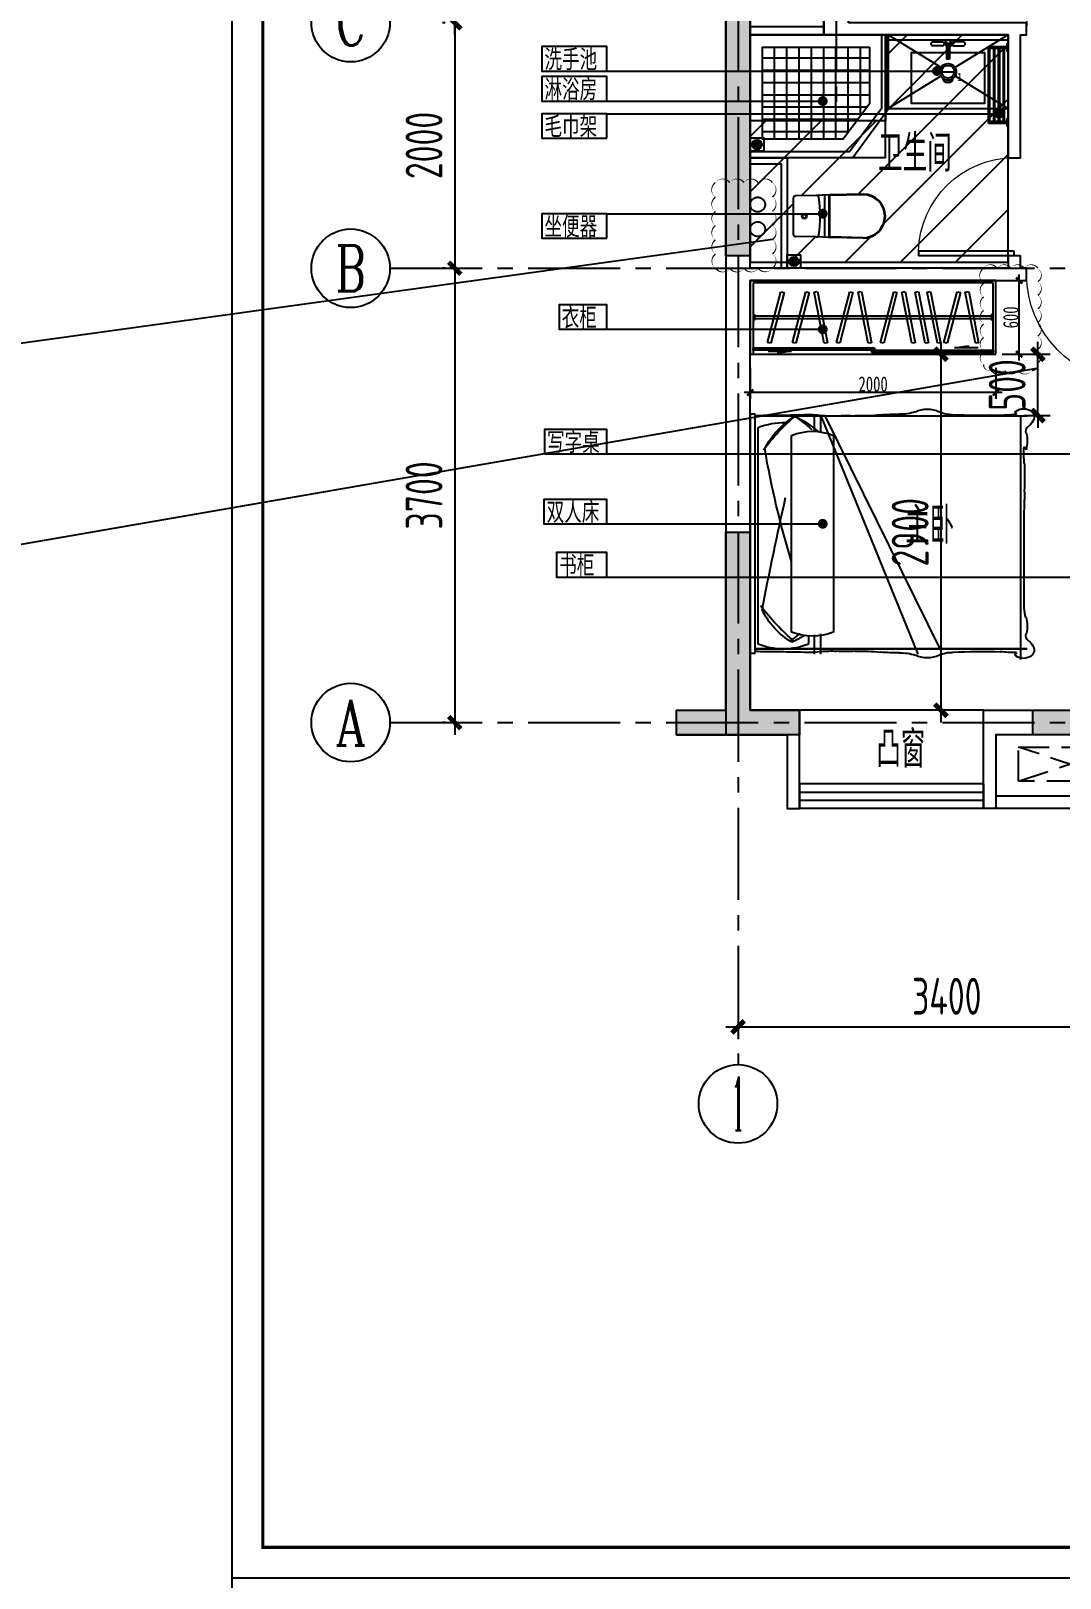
# Model space of a CAD drawing. Header units: millimetres. Extents: x -133666 to 228300, y -346623 to 180165.
# Drawn here: x 20716 to 29097, y -106042 to -93442 of the extents above; entities that cross this region are included whole.
import ezdxf
from ezdxf.enums import TextEntityAlignment as Align

# ---------------------------------------------------------------- set-up
doc = ezdxf.new("R2010")
doc.units = ezdxf.units.MM
doc.header["$LTSCALE"] = 1000
for name, pattern in [('CENTER', [50.8, 31.75, -6.35, 6.35, -6.35]), ('CENTER2', [1.125, 0.75, -0.125, 0.125, -0.125]), ('DASH', [0.35, 0.25, -0.1]), ('PS', [3200, 1500, -200, 1500])]:
    doc.linetypes.add(name, pattern=pattern)
doc.layers.get('0').update_dxf_attribs({"linetype": 'CONTINUOUS'})
doc.layers.get('Defpoints').update_dxf_attribs({"color": 6, "linetype": 'CONTINUOUS'})
for name, color, linetype in [('6#轴网(1-4)20181120$0$11 12 17 18 19 20 21 22-ZW$0$AXIS_轴号_A', 8, 'CONTINUOUS'), ('6#轴网(1-4)20181120$0$11 12 17 18 19 20 21 22-ZW$0$AXIS_轴文_A', 8, 'CONTINUOUS'), ('6#轴网(1-4)20181120$0$AXIS_TEXT', 8, 'CONTINUOUS'), ('A-area', 23, 'CONTINUOUS'), ('A-FUR', 8, 'CONTINUOUS'), ('A-Lvtry', 5, 'CONTINUOUS'), ('A-洞口', 105, 'CONTINUOUS'), ('A-烟气道', 105, 'CONTINUOUS'), ('A-看线', 105, 'CONTINUOUS'), ('A-空调室外机', 5, 'DASH'), ('A-降板区域', 251, 'CONTINUOUS'), ('AE-FLOR', 151, 'CONTINUOUS'), ('AXIS', 253, 'CENTER'), ('BORDER', 7, 'CONTINUOUS'), ('C-顶面灯具、灯带', 22, 'CONTINUOUS'), ('DIM', 3, 'CONTINUOUS'), ('EQU_厨卫设备_A', 6, 'CONTINUOUS'), ('P-Plumbing-fix(洁具)', 134, 'CONTINUOUS'), ('P-活动家具', 146, 'CONTINUOUS'), ('PS', 6, 'PS'), ('PUB_HATCH', 8, 'CONTINUOUS'), ('PUB_TEXT', 7, 'CONTINUOUS'), ('WALL', 2, 'CONTINUOUS'), ('WINDOW', 4, 'CONTINUOUS'), ('ZZ001-PC 轮廓', 30, 'CONTINUOUS'), ('剪力墙', 6, 'CONTINUOUS'), ('栏杆', 142, 'CONTINUOUS')]:
    doc.layers.add(name, color=color, linetype=linetype)
doc.layers.add('S-ANNO-REVS', color=1, linetype='CONTINUOUS', true_color=0xff0000, plot=False)
doc.styles.add('6#轴网(1-4)20181120$0$11 12 17 18 19 20 21 22-ZW$0$_TCH_AXIS', font='COMPLEX', dxfattribs={"bigfont": 'GBCBIG'})
doc.styles.add('6#轴网(1-4)20181120$0$COMPLEX', font='COMPLEX')
doc.styles.add('DIM', font='', dxfattribs={"width": 0.7})
doc.styles.get("Standard").update_dxf_attribs({"font": 'tssdeng.shx', "bigfont": 'tssdchn.shx'})
doc.styles.add('WORD-2', font='simhei.ttf')
doc.styles.add('ZZ', font='tssdeng.shx', dxfattribs={"width": 0.7, "bigfont": 'tssdchn.shx'})
doc.styles.add('黑体', font='simhei.ttf')
doc.styles.get('DIM').set_extended_font_data('SimSun')
doc.dimstyles.new('TSSD_100_100', dxfattribs={"dimtxt": 300, "dimasz": 100, "dimexe": 100, "dimexo": 250, "dimgap": 100, "dimtad": 1, "dimdec": 0, "dimzin": 0, "dimdsep": 46, "dimtxsty": 'ZZ', "dimblk": 'ARCHTICK', "dimcen": 0, "dimdle": 100, "dimclrd": 256, "dimclrt": 7, "dimadec": 0, "dimazin": 0, "dimtfac": 1, "dimtdec": 0, "dimtix": 1, "dimtmove": 2, "dimatfit": 3, "dimfxl": 0, "dimtolj": 1, "dimtzin": 0, "dimarcsym": 0})
doc.dimstyles.new('金螳螂1-50', dxfattribs={"dimscale": 50, "dimtxt": 2.5, "dimasz": 1, "dimexe": 1, "dimexo": 1, "dimgap": 0.1, "dimtad": 1, "dimdec": 0, "dimrnd": 5, "dimzin": 0, "dimdsep": 46, "dimtxsty": 'DIM', "dimblk": 'ARCHTICK', "dimcen": 2, "dimdle": 1, "dimclrd": 254, "dimclre": 254, "dimclrt": 30, "dimadec": 0, "dimazin": 0, "dimtfac": 1, "dimtdec": 0, "dimtix": 1, "dimtmove": 2, "dimatfit": 3, "dimldrblk": 'A', "dimfxl": 0, "dimtolj": 1, "dimtzin": 0, "dimarcsym": 0})
pattern_1 = [(270, (-489761.783, -5390297.225), (15.875, -9e-15), [])]

# ---------------------------------------------------------------- blocks, each defined once
blk = doc.blocks.new('u5g')
at = {"color": 8, "linetype": 'DASH', "ltscale": 20}
for p, q in [((20, -300), (30, -300)), ((30, -300), (30, -350)), ((1695, -313), (30, -313)), ((1705, -300), (1695, -300)), ((1695, -300), (1695, -350)), ((20, -350), (30, -350)), ((1695, -338), (30, -338)), ((1705, -350), (1695, -350))]:
    blk.add_line(p, q, dxfattribs=at)
at = {"color": 8, "ltscale": 20}
for p, q in [((125, -623), (290, -623)), ((290, -623), (195, -642)), ((195, -642), (195, -623)), ((1435, -595), (1530, -576)), ((1600, -595), (1435, -595)), ((1530, -576), (1530, -595))]:
    blk.add_line(p, q, dxfattribs=at)
at = {"linetype": 'DASH', "ltscale": 20}
for points in [[(1725, 0), (0, 0), (0, -650), (1725, -650)], [(20, -595), (873, -595), (873, -615), (20, -615)], [(853, -615), (1705, -615), (1705, -635), (853, -635)]]:
    blk.add_lwpolyline(points, close=True, dxfattribs=at)
blk.add_lwpolyline([(1705, -650), (1705, -20), (20, -20), (20, -650)], dxfattribs=at)
at = {"color": 8, "linetype": 'DASH', "ltscale": 20}
for points in [[(121, -548), (214, -100), (237, -105), (144, -552)], [(297, -548), (391, -100), (414, -105), (320, -552)], [(519, -554), (448, -102), (471, -98), (542, -550)], [(605, -548), (698, -100), (721, -105), (628, -552)], [(828, -554), (757, -102), (780, -98), (851, -550)], [(914, -548), (1007, -100), (1030, -105), (937, -552)], [(1135, -554), (1064, -102), (1087, -98), (1158, -550)], [(1228, -554), (1157, -102), (1181, -98), (1251, -550)], [(1314, -554), (1243, -102), (1266, -98), (1337, -550)], [(1360, -548), (1454, -100), (1477, -105), (1383, -552)], [(1581, -554), (1510, -102), (1534, -98), (1604, -550)]]:
    blk.add_lwpolyline(points, close=True, dxfattribs=at)
blk = doc.blocks.new('床-次')
for p, q in [((-40, 738), (-2254, 738, 0)), ((-40, 738), (-2254, 738, 0)), ((-2200, 738, 0), (-2200, -1247, 0)), ((-608, 738), (-1552, -1178, 0)), ((-575, 738), (-1364, -1204, 0)), ((-571, 738), (-571, 606)), ((-520, 738), (-520, 615)), ((-63, -1122, 0), (-63, 641)), ((-40, -1196, 0), (-40, 750)), ((-40, 750), (0, 750)), ((0, 750), (0, -1196, 0)), ((-678, 577), (-678, -1024, 0)), ((-336, -1024, 0), (-336, 577)), ((-571, -1037, 0), (-571, -1204, 0)), ((-520, -1046, 0), (-520, -1204, 0)), ((-473, -1057, 0), (-473, -1122, 0)), ((-40, -1158, 0), (-2254, -1158, 0)), ((-40, -1161, 0), (-2254, -1161, 0)), ((0, -1196, 0), (-40, -1196, 0)), ((0, -1196, 0), (0, -1196, 0))]:
    blk.add_line(p, q)
for centre, radius, start, end in [((-2251, 726, 0), 61.8, 114.6552, 197.0582), ((-2225, 689, 0), 106, 45.7841, 118.7213), ((-2151, 749, 0), 16, 93.3957, 183.4418), ((-1636, 955), 209, 267.1562, 297.4576), ((-1447, 581), 210, 87.9632, 116.1276), ((-1431, 599), 192, 63.047, 92.6492), ((-1226, 1105), 355, 250.6064, 272.328), ((-2183, 764, 0), 138, 203.7061, 231.956), ((-2298, 610, 0), 53.6, 340.2311, 55.8644), ((-2166, -467, 0), 1215, 83.9678, 90.0408), ((-1899, 5580, 0), 4841, 268.3597, 272.9952), ((-1221, -1525), 2276, 85.9688, 89.7495), ((-909, 2045), 1309, 263.3302, 272.3581), ((-778, -774), 1513, 87.0776, 92.9224), ((-656, 1541), 806, 266.782, 275.5915), ((-481, 164), 584, 86.0367, 99.5331), ((-58, 47), 749, 113.8347, 131.4622), ((532, -530), 1549, 124.5749, 131.8881), ((-775, -20652), 21401, 88.4924, 89.1043), ((-1547, -637), 1811, 37.3131, 49.4206), ((-690, 186), 638, 26.4088, 59.0003), ((-268, 143), 539, 67.6212, 92.1024), ((-160, -2198), 2940, 87.6616, 91.0116), ((-2020, 531, 0), 236, 164.9987, 197.1808), ((-507, 162), 449, 67.6212, 112.3788), ((-2203, 452, 0), 43.4, 129.0734, 167.946), ((-3162, 430, 0), 934, 354.9526, 3.4165), ((-7155, 1654, 0), 7136, 342.8602, 350.4427), ((5543, 272, 0), 7776, 179.4426, 181.0757), ((-1420, 79, 0), 813, 176.6723, 181.7242), ((-34508, -459, 0), 32279, 359.3428, 0.9116), ((-27131, -6036, 0), 27529, 10.8714, 12.8171), ((-2529, -808, 0), 300, 341.3052, 356.0421), ((-1524, 287, 0), 1811, 309.9646, 322.6869), ((-667, -560, 0), 638, 300.9997, 333.5912), ((-2020, -974, 0), 236, 162.8192, 195.0013), ((-2183, -1207, 0), 138, 128.044, 156.2939), ((-2298, -1053, 0), 53.6, 304.1356, 19.7689), ((-507, -609, 0), 449, 247.6212, 292.3788), ((-268, -623, 0), 539, 247.6212, 292.3788), ((-35, -421, 0), 749, 237.4638, 246.1653), ((555, 180, 0), 1549, 231.6372, 235.4251), ((-2251, -1169, 0), 61.8, 162.9418, 245.3448), ((-2225, -1132, 0), 106, 241.2787, 314.2159), ((-2166, 24, 0), 1215, 269.9592, 276.0322), ((-2151, -1192, 0), 16, 176.5582, 266.6043), ((-1899, -6023, 0), 4841, 87.0048, 91.6403), ((-1636, -1398, 0), 209, 62.5424, 92.8438), ((-1447, -1024, 0), 210, 243.8724, 272.0368), ((-1431, -1042, 0), 192, 267.3508, 296.953), ((-1226, -1548, 0), 355, 87.672, 109.3936), ((-1221, 1082, 0), 2276, 270.2505, 274.0312), ((-909, -2488, 0), 1309, 87.6419, 96.6698), ((-778, 331, 0), 1513, 267.0776, 272.9224), ((-656, -1984, 0), 806, 84.4085, 93.218), ((-481, -607, 0), 584, 260.4669, 273.9633), ((-775, 20209, 0), 21401, 270.8957, 271.5076), ((-160, 1755, 0), 2940, 268.9884, 272.3384)]:
    blk.add_arc(centre, radius, start, end)
blk = doc.blocks.new('6#轴网(1-4)20181120$0$_AXISO')
at = {"color": 8}
blk.add_circle((0, 0), 0.5, dxfattribs=at)
at = {"layer": '6#轴网(1-4)20181120$0$AXIS_TEXT', "color": 8, "style": '6#轴网(1-4)20181120$0$COMPLEX', "width": 1.041667}
blk.add_attdef('A', text='', height=0.56, dxfattribs=at).set_placement((-0.25, -0.28), (0.25, -0.28), align=Align.FIT)
blk = doc.blocks.new('_ArchTick')
at = {"color": 0, "linetype": 'ByBlock', "const_width": 0.4}
blk.add_lwpolyline([(-0.5, -0.5), (0.5, 0.5)], dxfattribs=at)
blk = doc.blocks.new('*D353')
at = {"layer": 'Defpoints', "color": 0}
for p in [(-2307, 8900), (-2135, 8900), (-2135, 5800)]:
    blk.add_point(p, dxfattribs=at)
at = {"layer": 'DIM', "lineweight": -2}
blk.add_line((-2307, 5700), (-2307, 9000), dxfattribs=at)
at = {"layer": 'DIM', "color": 0, "lineweight": -2}
for p, q in [((-2385, 8900), (-2407, 8900)), ((-2385, 5800), (-2407, 5800))]:
    blk.add_line(p, q, dxfattribs=at)
at = {"layer": 'DIM', "lineweight": -2, "xscale": 100, "yscale": 100, "zscale": 100}
for p, rotation in [((-2307, 8900), 90), ((-2307, 5800), 270)]:
    blk.add_blockref('_ArchTick', p, dxfattribs=dict(at, rotation=rotation))
at = {"layer": 'DIM', "color": 7, "insert": (-2557, 7350), "char_height": 300, "attachment_point": 5, "rotation": 90, "style": 'ZZ'}
blk.add_mtext('\\A1;3100', dxfattribs=at)
blk = doc.blocks.new('*D354')
at = {"layer": 'Defpoints', "color": 0}
for p in [(3400, -1600), (0, -1725), (3400, -2379)]:
    blk.add_point(p, dxfattribs=at)
at = {"layer": 'DIM', "color": 0, "lineweight": -2}
for p, q in [((3400, -1850), (3400, -2479)), ((0, -1975), (0, -2479))]:
    blk.add_line(p, q, dxfattribs=at)
at = {"layer": 'DIM', "lineweight": -2}
blk.add_line((-100, -2379), (3500, -2379), dxfattribs=at)
at = {"layer": 'DIM', "lineweight": -2, "xscale": 100, "yscale": 100, "zscale": 100, "rotation": 180}
blk.add_blockref('_ArchTick', (0, -2379), dxfattribs=at)
at = {"layer": 'DIM', "lineweight": -2, "xscale": 100, "yscale": 100, "zscale": 100}
blk.add_blockref('_ArchTick', (3400, -2379), dxfattribs=at)
at = {"layer": 'DIM', "color": 7, "insert": (1700, -2129), "char_height": 300, "attachment_point": 5, "style": 'ZZ'}
blk.add_mtext('\\A1;3400', dxfattribs=at)
blk = doc.blocks.new('*D356')
at = {"layer": 'Defpoints', "color": 0}
for p in [(-2135, 5800), (-2307, 3800), (-2135, 3800)]:
    blk.add_point(p, dxfattribs=at)
at = {"layer": 'DIM', "color": 0, "lineweight": -2}
for p, q in [((-2385, 5800), (-2407, 5800)), ((-2385, 3800), (-2407, 3800))]:
    blk.add_line(p, q, dxfattribs=at)
at = {"layer": 'DIM', "lineweight": -2}
blk.add_line((-2307, 5900), (-2307, 3700), dxfattribs=at)
at = {"layer": 'DIM', "lineweight": -2, "xscale": 100, "yscale": 100, "zscale": 100}
for p, rotation in [((-2307, 5800), 90), ((-2307, 3800), 270)]:
    blk.add_blockref('_ArchTick', p, dxfattribs=dict(at, rotation=rotation))
at = {"layer": 'DIM', "color": 7, "insert": (-2557, 4800), "char_height": 300, "attachment_point": 5, "rotation": 90, "style": 'ZZ'}
blk.add_mtext('\\A1;2000', dxfattribs=at)
blk = doc.blocks.new('*D357')
at = {"layer": 'Defpoints', "color": 0}
for p in [(-2135, 3800), (-2307, 100), (-2135, 100)]:
    blk.add_point(p, dxfattribs=at)
at = {"layer": 'DIM', "color": 0, "lineweight": -2}
for p, q in [((-2385, 3800), (-2407, 3800)), ((-2385, 100), (-2407, 100))]:
    blk.add_line(p, q, dxfattribs=at)
at = {"layer": 'DIM', "lineweight": -2}
blk.add_line((-2307, 3900), (-2307, 0), dxfattribs=at)
at = {"layer": 'DIM', "lineweight": -2, "xscale": 100, "yscale": 100, "zscale": 100}
for p, rotation in [((-2307, 3800), 90), ((-2307, 100), 270)]:
    blk.add_blockref('_ArchTick', p, dxfattribs=dict(at, rotation=rotation))
at = {"layer": 'DIM', "color": 7, "insert": (-2557, 1950), "char_height": 300, "attachment_point": 5, "rotation": 90, "style": 'ZZ'}
blk.add_mtext('\\A1;3700', dxfattribs=at)
blk = doc.blocks.new('*D327')
at = {"layer": 'Defpoints', "color": 0}
for p in [(26574, -96075), (28574, -96075), (26574, -96387)]:
    blk.add_point(p, dxfattribs=at)
at = {"layer": 'DIM', "color": 254, "lineweight": -2}
for p, q in [((26574, -96187), (26574, -96437)), ((28574, -96187), (28574, -96437)), ((28624, -96387), (26524, -96387))]:
    blk.add_line(p, q, dxfattribs=at)
at = {"layer": 'DIM', "color": 254, "lineweight": -2, "xscale": 50, "yscale": 50, "zscale": 50, "rotation": 180}
blk.add_blockref('_ArchTick', (26574, -96387), dxfattribs=at)
at = {"layer": 'DIM', "color": 254, "lineweight": -2, "xscale": 50, "yscale": 50, "zscale": 50}
blk.add_blockref('_ArchTick', (28574, -96387), dxfattribs=at)
at = {"layer": 'DIM', "color": 30, "insert": (27574, -96319), "char_height": 125, "attachment_point": 5, "style": 'DIM'}
blk.add_mtext('\\A1;2000', dxfattribs=at)
blk = doc.blocks.new('A')
for p, q in [((-0.37, 0), (-2.13, 0)), ((-1.44, 1.15), (-1.09, 1.44)), ((-1.44, 1.15), (-0.37, 0)), ((-1.44, -1.15), (-0.37, 0)), ((-1.09, 1.44), (0, 0)), ((-1.09, -1.44), (0, 0)), ((-1.44, -1.15), (-1.09, -1.44))]:
    blk.add_line(p, q)
for points in [[(-1.44, 1.15), (-1.09, 1.44), (-0.37, 0), (0, 0)], [(-1.44, -1.15), (-1.09, -1.44), (-0.37, 0), (0, 0)]]:
    blk.add_solid(points)
blk = doc.blocks.new('ktswaj')
at = {"linetype": 'DASH'}
blk.add_lwpolyline([(15990, 179083), (15990, 178253), (16268, 178253), (16268, 179083)], close=True, dxfattribs=at)
for points in [[(15990, 179083), (16268, 178253)], [(15990, 178253), (16268, 179083)]]:
    blk.add_lwpolyline(points, dxfattribs=at)
blk = doc.blocks.new('A3ktsjw')
at = {"layer": '栏杆'}
for points in [[(-26114, 169535), (-26114, 170135), (-24864, 170135), (-24864, 169535)], [(-26014, 169535), (-26014, 170035), (-24964, 170035), (-24964, 169535)]]:
    blk.add_lwpolyline(points, dxfattribs=at)
at = {"layer": 'A-空调室外机', "extrusion": (0, 0, -1), "zscale": -1, "rotation": 90}
blk.add_blockref('ktswaj', (204157, 153656), dxfattribs=at)
blk = doc.blocks.new('$DorLib2D$00000131')
at = {"color": 0, "linetype": 'Continuous'}
for p, q in [((0.15, 0.125), (0.2319, 0.1973)), ((0.2319, 0.1973), (0.2319, 0.125)), ((-0.5, 0.125), (-0.5, 0)), ((0.0192, 0.125), (-0.5, 0.125)), ((0.0192, 0), (0.0192, 0.125)), ((0.35, 0.125), (0.15, 0.125)), ((-0.5, 0), (0.0192, 0)), ((-0.024, 0), (0.5, 0)), ((-0.024, -0.125), (-0.024, 0)), ((0.5, 0), (0.5, -0.125)), ((-0.35, -0.125), (-0.15, -0.125)), ((-0.2319, -0.1973), (-0.2319, -0.125)), ((-0.15, -0.125), (-0.2319, -0.1973)), ((0.5, -0.125), (-0.024, -0.125))]:
    blk.add_line(p, q, dxfattribs=at)
blk = doc.blocks.new('$TCHSYS$WIN2D')
for p, q in [((-0.5, 0.5), (0.5, 0.5)), ((-0.5, 0.5), (-0.5, -0.5)), ((0.5, 0.5), (0.5, -0.5)), ((0.5, 0.1667), (-0.5, 0.1667)), ((0.5, -0.1667), (-0.5, -0.1667)), ((-0.5, -0.5), (0.5, -0.5))]:
    blk.add_line(p, q)
blk = doc.blocks.new('$DorLib2D$00000001')
for p, q in [((0.45, 0.975), (0.5, 0.975)), ((0.45, 0), (0.45, 0.975)), ((0.5, 0), (0.5, 0.975)), ((0.5, 0), (0.45, 0))]:
    blk.add_line(p, q)
at = {"lineweight": 13}
blk.add_arc((0.475, 0), 0.975, 91.4693, 180, dxfattribs=at)
blk = doc.blocks.new('A$C2EEA3612')
at = {"linetype": 'Continuous'}
for p, q in [((-180, 570), (-173, 300)), ((-175, 570), (-168, 300)), ((175, 570), (168, 300)), ((180, 570), (173, 300)), ((-173, 300), (-171, 240)), ((-172, 255), (172, 255)), ((-163, 295), (163, 295)), ((-163, 290), (163, 290)), ((173, 300), (171, 240)), ((-171, 240), (-169, 187)), ((-169, 187), (-166, 19)), ((169, 187), (166, 19)), ((171, 240), (169, 187)), ((-146, 0), (146, 0))]:
    blk.add_line(p, q, dxfattribs=at)
for radius in [20, 15]:
    blk.add_circle((0, 90), radius, dxfattribs=at)
for centre, radius, start, end in [((0, 570), 180, 0, 180), ((0, 570), 175, 0, 180), ((-163, 300), 10, 181.7534, 270), ((-163, 300), 5, 181.7534, 270), ((163, 300), 5, 270, 358.2466), ((163, 300), 10, 270, 358.2466), ((-149, 187), 20, 99.8557, 181.7534), ((0, -673), 893, 80.1443, 99.8557), ((149, 187), 20, 358.2466, 80.1443), ((-146, 20), 20, 181.7534, 270), ((146, 20), 20, 270, 358.2466)]:
    blk.add_arc(centre, radius, start, end, dxfattribs=at)
blk = doc.blocks.new('g3wr')
at = {"color": 251}
blk.add_wipeout([(92376, 176270), (92376, 176416), (92376, 176562), (92382, 176575), (92396, 176582), (92459, 176583), (92576, 176581), (92666, 176589), (92736, 176588), (92946, 176596), (92946, 176591), (93057, 176558), (93057, 176558), (93126, 176416), (93076, 176298), (92946, 176236), (92831, 176244), (92676, 176243), (92576, 176251), (92396, 176250)], dxfattribs=at)
at = {"xscale": -1, "rotation": 270}
blk.add_blockref('A$C2EEA3612', (92376, 176416), dxfattribs=at)
blk = doc.blocks.new('dfdffh')
at = {"layer": 'P-活动家具'}
for p, q in [((106548, -73807), (106398, -73807)), ((106398, -73807), (106398, -73822)), ((106548, -73822), (106398, -73822)), ((106417, -74417), (106417, -73822)), ((106427, -74417), (106427, -73822)), ((106456, -74417), (106456, -73822)), ((106466, -74417), (106466, -73822)), ((106496, -74417), (106496, -73822)), ((106506, -74417), (106506, -73822)), ((106538, -74417), (106538, -73822)), ((106548, -74432), (106548, -73807)), ((106548, -74417), (106398, -74417)), ((106398, -74417), (106398, -74432)), ((106548, -74432), (106398, -74432))]:
    blk.add_line(p, q, dxfattribs=at)
for points in [[(106398, -73784), (106398, -73844), (106388, -73844), (106388, -73784)], [(106398, -74394), (106398, -74454), (106388, -74454), (106388, -74394)]]:
    blk.add_lwpolyline(points, close=True, dxfattribs=at)
blk = doc.blocks.new('B20190310213323')
at = {"layer": 'PUB_HATCH'}
for points in [[(800, 9200), (1400, 9200), (1400, 8800), (800, 8800)], [(4000, 5900), (3600, 5900), (3600, 8800), (4150, 8800), (4150, 9000), (3400, 9000), (3400, 5700), (3600, 5700), (4000, 5700)], [(6800, 9000), (7000, 9000), (7000, 7000), (6800, 7000), (6800, 8800)], [(0, 5900), (200, 5900), (200, 3900), (0, 3900), (0, 5700)], [(-400, 0), (-400, 200), (0, 200), (0, 1650), (200, 1650), (200, 200), (600, 200), (600, 0)], [(3400, 200), (3400, 1650), (3600, 1650), (3600, 0), (2500, 0), (2500, 200)], [(6600, 0), (6600, 200), (6800, 200), (6800, 1650), (7000, 1650), (7000, 200), (7200, 200), (7200, 0)]]:
    blk.add_hatch(color=256, dxfattribs=at).paths.add_polyline_path(points)
at = {"layer": 'PUB_TEXT'}
h = blk.add_hatch(dxfattribs=at)
h.set_pattern_fill('_USER', color=250, scale=100, double=1, pattern_type=0)
h.set_pattern_definition([(0, (1171.45, 5138.84), (0, 100), []), (90, (1171.45, 5138.84), (-100, 6e-15), [])])
h.paths.add_polyline_path([(1171, 5600), (1171, 5139), (957, 4852), (300, 4852), (300, 5600)])
at = {"layer": 'A-Lvtry', "ltscale": 3}
blk.add_line((4200, 6600), (3600, 6600), dxfattribs=at)
for points in [[(5300, 8200), (4200, 8200), (4200, 6600), (4200, 6600)], [(200, 4702), (1036, 4702), (1321, 5092), (1321, 5700)], [(200, 4752), (1007, 4752), (1271, 5106), (1271, 5700)]]:
    blk.add_lwpolyline(points, dxfattribs=at)
at = {"layer": 'A-洞口'}
blk.add_lwpolyline([(3200, 0), (3200, -500), (3400, -500), (3400, 0)], close=True, dxfattribs=at)
blk.add_lwpolyline([(3400, 0), (3257, -66), (3200, -500)], dxfattribs=at)
at = {"layer": 'A-烟气道'}
for points in [[(3600, 8800), (3980, 8800), (3980, 8320), (3600, 8320)], [(3615, 8785), (3965, 8785), (3965, 8335), (3615, 8335)]]:
    blk.add_lwpolyline(points, close=True, dxfattribs=at)
blk.add_lwpolyline([(3615, 8335), (3698, 8708), (3965, 8785)], dxfattribs=at)
at = {"layer": 'A-看线'}
blk.add_lwpolyline([(2100, 200), (600, 200)], dxfattribs=at)
at = {"layer": 'AE-FLOR'}
for points in [[(3400, -600), (3400, -1300)], [(3500, -1300), (3500, -600)], [(6500, -1400), (4200, -1400)], [(6500, -1600), (4200, -1600)]]:
    blk.add_lwpolyline(points, dxfattribs=at)
at = {"layer": 'PUB_TEXT', "color": 250}
blk.add_lwpolyline([(1171, 5600), (1171, 5139), (957, 4852), (300, 4852), (300, 5600)], close=True, dxfattribs=at)
at = {"layer": 'WALL'}
for p, q in [((5700, 8800), (6700, 8800)), ((3530, 2850), (3530, 1650)), ((3600, 2850), (3600, 1650))]:
    blk.add_line(p, q, dxfattribs=at)
for points in [[(1000, 5800), (1000, 8800), (1500, 8800), (1500, 9000), (800, 9000), (800, 5700), (2300, 5700), (2300, 4700), (2400, 4700), (2400, 5700), (2450, 5700), (2450, 5800)], [(5700, 8800), (5700, 9000), (5050, 9000), (5050, 9000), (5050, 8800)], [(7000, 100), (7000, 9000), (6700, 9000), (6700, 8800), (6800, 8800), (6800, 200), (6100, 200), (6100, 0), (6800, 0), (6800, -1400), (6500, -1400), (6500, -1600), (7000, -1600)], [(5300, 8800), (5400, 8800), (5400, 7600), (5300, 7600)], [(3500, -1400), (3500, -1300), (3400, -1300), (3400, -1600), (4200, -1600), (4200, -1400)]]:
    blk.add_lwpolyline(points, close=True, dxfattribs=at)
for points in [[(3600, 5800), (3600, 8800), (4150, 8800), (4150, 9000), (3500, 9000), (3000, 9000), (3000, 8800), (3400, 8800), (3400, 5800), (3350, 5800), (3350, 5700), (3500, 5700)], [(3980, 8320), (4280, 8320), (4280, 8800)], [(3980, 8370), (4230, 8370), (4230, 8800)], [(600, -400), (600, 200), (200, 200), (200, 3700), (2450, 3700), (2450, 3800), (2400, 3800), (2400, 3900), (2300, 3900), (2300, 3800), (200, 3800), (200, 6500), (0, 6500), (0, 0), (500, 0), (500, -600), (600, -600), (600, -400)], [(200, 4700), (500, 4700), (500, 3800)], [(200, 4650), (450, 4650), (450, 3800)], [(3400, 2850), (3400, 3700), (3350, 3700), (3350, 3800), (3600, 3800), (3600, 2850)], [(3530, 2850), (3400, 2850), (3400, 2850)], [(3600, 1650), (3600, 200), (4000, 200), (4000, 0), (3500, 0), (3500, -600), (3400, -600), (3400, 0), (2200, 0), (2200, -600), (2100, -600), (2100, -400), (2100, 200), (3400, 200), (3400, 1650)], [(3400, 1650), (3530, 1650)]]:
    blk.add_lwpolyline(points, dxfattribs=at)
at = {"layer": 'WALL', "elevation": 0}
blk.add_lwpolyline([(5200, 5900), (5400, 5900), (5400, 5700), (5200, 5700)], close=True, dxfattribs=at)
at = {"layer": 'WINDOW'}
for p, q in [((6700, 9000, 0), (5700, 9000, 0)), ((6100, 0), (4000, 0))]:
    blk.add_line(p, q, dxfattribs=at)
blk.add_lwpolyline([(4000, 5833), (5200, 5833), (5200, 5767), (4000, 5767)], close=True, dxfattribs=at)
at = {"layer": '剪力墙', "elevation": 0}
for points in [[(800, 9200), (1400, 9200), (1400, 8800), (800, 8800)], [(4000, 5900), (3600, 5900), (3600, 8800), (4150, 8800), (4150, 9000), (3400, 9000), (3400, 5700), (3600, 5700), (4000, 5700)], [(6800, 9000), (7000, 9000), (7000, 7000), (6800, 7000), (6800, 8800)], [(0, 5900), (200, 5900), (200, 3900), (0, 3900), (0, 5700)], [(3400, 200), (3400, 1650), (3600, 1650), (3600, 0), (2500, 0), (2500, 200)]]:
    blk.add_lwpolyline(points, close=True, dxfattribs=at)
for points in [[(1000, 8800), (1000, 8800)], [(6800, 8800), (6800, 8800)], [(0, 5700), (0, 5700)], [(-400, 0), (-400, 200), (0, 200), (0, 1650), (200, 1650), (200, 200), (600, 200), (600, 0), (-400, 0), (200, 0)], [(6600, 0), (6600, 200), (6800, 200), (6800, 1650), (7000, 1650), (7000, 200), (7200, 200), (7200, 0), (6600, 0), (7000, 0)], [(3600, 200), (3600, 200)]]:
    blk.add_lwpolyline(points, dxfattribs=at)
at = {"layer": '栏杆'}
for points in [[(3400, -500), (2200, -500)], [(3400, -600), (2200, -600)]]:
    blk.add_lwpolyline(points, dxfattribs=at)
at = {"xscale": -1}
blk.add_blockref('dfdffh', (108688, 79414), dxfattribs=at)
at = {"layer": 'A-area'}
blk.add_blockref('A3ktsjw', (29014, -160535), dxfattribs=at)
at = {"layer": 'A-空调室外机', "extrusion": (0, 0, -1), "zscale": -1, "rotation": 90}
blk.add_blockref('ktswaj', (175868, -16368), dxfattribs=at)
at = {"layer": 'WINDOW'}
for name, p, xscale, yscale, zscale, rotation in [('$TCHSYS$WIN2D', (2250, 8900), 1500, 200, 1500, 180), ('$TCHSYS$WIN2D', (4600, 8900), 900, 200, 900, 180), ('$DorLib2D$00000001', (6200, 8900), -1000, 1000, -1000, 180), ('$TCHSYS$WIN2D', (500, 5800), -600, 200, -600, 180), ('$DorLib2D$00000001', (2350, 4300), -800, 800, 800, 90), ('$DorLib2D$00000001', (2900, 3750), -900, 900, -900, 180)]:
    blk.add_blockref(name, p, dxfattribs=dict(at, xscale=xscale, yscale=yscale, zscale=zscale, rotation=rotation))
for name, p, xscale, yscale, zscale in [('$DorLib2D$00000001', (2900, 5750), 900, 900, -900), ('$DorLib2D$00000131', (5050, 100), -2100, 200, 2100), ('$TCHSYS$WIN2D', (1350, -500), -1500, 200, 1500)]:
    blk.add_blockref(name, p, dxfattribs=dict(at, xscale=xscale, yscale=yscale, zscale=zscale))
at = {"layer": 'A-Lvtry', "ltscale": 3, "extrusion": (0, 0, -1), "zscale": -1, "rotation": 180}
blk.add_blockref('g3wr', (91826, 180640), dxfattribs=at)
blk = doc.blocks.new('*D319')
at = {"layer": 'Defpoints', "color": 0}
for p in [(28574, -95475), (28764, -95475), (28574, -96075)]:
    blk.add_point(p, dxfattribs=at)
at = {"layer": 'DIM', "color": 254, "lineweight": -2}
for p, q in [((28624, -95475), (28814, -95475)), ((28764, -96125), (28764, -95425)), ((28624, -96075), (28814, -96075))]:
    blk.add_line(p, q, dxfattribs=at)
at = {"layer": 'DIM', "color": 254, "lineweight": -2, "xscale": 50, "yscale": 50, "zscale": 50}
for p, rotation in [((28764, -95475), 90), ((28764, -96075), 270)]:
    blk.add_blockref('_ArchTick', p, dxfattribs=dict(at, rotation=rotation))
at = {"layer": 'DIM', "color": 30, "insert": (28696, -95775), "char_height": 125, "attachment_point": 5, "rotation": 90, "style": 'DIM'}
blk.add_mtext('\\A1;600', dxfattribs=at)
blk = doc.blocks.new('A$C775F19E5')
at = {"layer": 'P-Plumbing-fix(洁具)', "color": 134}
for p, q in [((-1089, 600), (-1089, 0)), ((-1089, 600), (-111, 600)), ((-111, 0), (-111, 600)), ((-1089, 0), (-111, 0))]:
    blk.add_line(p, q, dxfattribs=at)
at = {"layer": 'P-Plumbing-fix(洁具)', "color": 251}
for p, q in [((-1089, 560), (-111, 560)), ((-723, 545, 16), (-648, 545, 16)), ((-648, 512, 16), (-723, 512, 16)), ((-613, 534, 16), (-613, 425, 16)), ((-613, 534, 16), (-588, 534, 16)), ((-610, 534, 16), (-610, 509, 16)), ((-610, 509, 16), (-610, 425, 16)), ((-600, 534, 16), (-600, 425, 16)), ((-600, 524, 16), (-600, 425, 16)), ((-590, 534, 16), (-590, 404, 16)), ((-588, 534, 16), (-588, 425, 16)), ((-477, 545, 16), (-552, 545, 16)), ((-552, 512, 16), (-477, 512, 16)), ((-588, 425, 16), (-613, 425, 16)), ((-613, 424, 16), (-613, 404, 16)), ((-588, 424, 16), (-613, 424, 16)), ((-588, 404, 16), (-613, 404, 16)), ((-612, 425, 16), (-612, 424, 16)), ((-610, 424, 16), (-610, 404, 16)), ((-600, 424, 16), (-600, 404, 16)), ((-600, 424, 16), (-600, 404, 16)), ((-590, 424, 16), (-590, 404, 16)), ((-589, 425, 16), (-589, 424, 16)), ((-588, 424, 16), (-588, 404, 16))]:
    blk.add_line(p, q, dxfattribs=at)
at = {"layer": 'P-Plumbing-fix(洁具)', "color": 134}
blk.add_lwpolyline([(-613, 455), (-900, 455), (-900, 45), (-300, 45), (-300, 455), (-588, 455)], dxfattribs=at)
at = {"layer": 'P-Plumbing-fix(洁具)', "color": 251}
for radius in [40, 40, 22.5]:
    blk.add_circle((-600, 250), radius, dxfattribs=at)
for centre, radius, start, end in [((-723, 528, 16), 16.2, 90, 270), ((-648, 528, 16), 16.2, 270, 90), ((-600, 533, 13), 26, 292.6199, 247.3801), ((-600, 533, 13), 24.5, 295.3194, 245.9254), ((-600, 533, 13), 23.7, 295.3194, 245.9254), ((-552, 528, 16), 16.2, 90, 270), ((-477, 528, 16), 16.2, 270, 90)]:
    blk.add_arc(centre, radius, start, end, dxfattribs=at)
blk = doc.blocks.new('B20190319225928')
at = {"layer": 'BORDER'}
blk.add_lwpolyline([(0, 0), (0, 29700), (42000, 29700), (42000, 0)], close=True, dxfattribs=at)
at = {"layer": 'BORDER', "const_width": 50}
blk.add_lwpolyline([(2500, 500), (2500, 29200), (41500, 29200), (41500, 500)], close=True, dxfattribs=at)
blk = doc.blocks.new('*D793')
at = {"layer": 'Defpoints', "color": 0}
for p in [(28624, -96075), (28126, -98975), (28624, -98975)]:
    blk.add_point(p, dxfattribs=at)
at = {"layer": 'DIM', "lineweight": -2}
blk.add_line((28126, -95975), (28126, -99075), dxfattribs=at)
at = {"layer": 'DIM', "color": 0, "lineweight": -2}
for p, q in [((28374, -96075), (28026, -96075)), ((28374, -98975), (28026, -98975))]:
    blk.add_line(p, q, dxfattribs=at)
at = {"layer": 'DIM', "lineweight": -2, "xscale": 100, "yscale": 100, "zscale": 100}
for p, rotation in [((28126, -96075), 90), ((28126, -98975), 270)]:
    blk.add_blockref('_ArchTick', p, dxfattribs=dict(at, rotation=rotation))
at = {"layer": 'DIM', "color": 7, "insert": (27876, -97525), "char_height": 300, "attachment_point": 5, "rotation": 90, "style": 'ZZ'}
blk.add_mtext('\\A1;2900', dxfattribs=at)
blk = doc.blocks.new('*D794')
at = {"layer": 'Defpoints', "color": 0}
for p in [(28551, -96075), (28916, -96075), (28551, -96575)]:
    blk.add_point(p, dxfattribs=at)
at = {"layer": 'DIM', "lineweight": -2}
for p, q in [((28916, -96075), (28916, -95975)), ((28916, -96575), (28916, -96075)), ((28916, -96575), (28916, -96675))]:
    blk.add_line(p, q, dxfattribs=at)
at = {"layer": 'DIM', "color": 0, "lineweight": -2}
for p, q in [((28801, -96075), (29016, -96075)), ((28801, -96575), (29016, -96575))]:
    blk.add_line(p, q, dxfattribs=at)
at = {"layer": 'DIM', "lineweight": -2, "xscale": 100, "yscale": 100, "zscale": 100}
for p, rotation in [((28916, -96075), 270), ((28916, -96575), 90)]:
    blk.add_blockref('_ArchTick', p, dxfattribs=dict(at, rotation=rotation))
at = {"layer": 'DIM', "color": 7, "insert": (28666, -96325), "char_height": 300, "attachment_point": 5, "rotation": 90, "style": 'ZZ'}
blk.add_mtext('\\A1;500', dxfattribs=at)
blk = doc.blocks.new('防水筒灯')
at = {"color": 250}
blk.add_wipeout([(42, -43), (45, -40), (47, -37), (49, -34), (51, -31), (53, -28), (55, -24), (56, -21), (58, -17), (58, -13), (59, -10), (60, -6), (60, -2), (60, 1), (60, 5), (59, 9), (59, 13), (58, 16), (57, 20), (55, 23), (54, 27), (52, 30), (50, 33), (48, 36), (45, 39), (43, 42), (40, 45), (37, 47), (34, 49), (31, 51), (28, 53), (24, 55), (21, 56), (17, 58), (13, 58), (10, 59), (6, 60), (2, 60), (-1, 60), (-5, 60), (-9, 59), (-13, 59), (-16, 58), (-20, 57), (-23, 55), (-27, 54), (-30, 52), (-33, 50), (-36, 48), (-39, 45), (-42, 43), (-45, 40), (-47, 37), (-49, 34), (-51, 31), (-53, 28), (-55, 24), (-56, 21), (-58, 17), (-58, 13), (-59, 10), (-60, 6), (-60, 2), (-60, -1), (-60, -5), (-59, -9), (-59, -13), (-58, -16), (-57, -20), (-55, -23), (-54, -27), (-52, -30), (-50, -33), (-48, -36), (-45, -39), (-43, -42), (-40, -45), (-37, -47), (-34, -49), (-31, -51), (-28, -53), (-24, -55), (-21, -56), (-17, -58), (-13, -58), (-10, -59), (-6, -60), (-2, -60), (1, -60), (5, -60), (9, -59), (13, -59), (16, -58), (20, -57), (23, -55), (27, -54), (30, -52), (33, -50), (36, -48), (39, -45)], dxfattribs=at)
at = {"color": 251}
blk.add_line((-44, 0), (48, 0), dxfattribs=at)
blk.add_circle((2, 0), 60.3)
blk.add_circle((2, 0), 46.3, dxfattribs=at)
at = {"style": 'WORD-2'}
blk.add_attdef('1', (66, -68), '', height=60, dxfattribs=at)
blk = doc.blocks.new('B20190322101948')
at = {"layer": 'EQU_厨卫设备_A'}
h = blk.add_hatch(dxfattribs=at)
h.set_pattern_fill('ANSI31', color=256, scale=10, angle=225, style=0)
h.set_pattern_definition(pattern_1)
edge = h.paths.add_edge_path()
edge.add_arc((55, 55), 39.3, 0, 360, ccw=False)
h = blk.add_hatch(dxfattribs=at)
h.set_pattern_fill('ANSI31', color=256, scale=10, angle=225, style=0)
h.set_pattern_definition(pattern_1)
edge = h.paths.add_edge_path()
edge.add_arc((55, 55), 39.3, 0, 360, ccw=False)
blk.add_lwpolyline([(0, 110), (110, 110), (110, 0), (0, 0)], close=True, dxfattribs=at)
blk.add_circle((55, 55), 39.3, dxfattribs=at)
blk.add_circle((55, 55), 39.3, dxfattribs=at)
blk = doc.blocks.new('B20190222125856')
at = {"layer": 'AXIS', "linetype": 'CENTER2'}
for p, q in [((0, 11781), (0, -2685.7)), ((800, 11781), (800, 5144.8)), ((-2834.7, 3800), (9118.1, 3800)), ((-2834.7, 100), (9118.1, 100))]:
    blk.add_line(p, q, dxfattribs=at)
at = {"layer": '6#轴网(1-4)20181120$0$11 12 17 18 19 20 21 22-ZW$0$AXIS_轴号_A', "color": 6}
ref = blk.add_blockref('6#轴网(1-4)20181120$0$_AXISO', (-3154.7, 5800), dxfattribs=dict(at, xscale=640, yscale=640, zscale=640))
ref.add_attrib('A', 'C', dxfattribs={"layer": '6#轴网(1-4)20181120$0$11 12 17 18 19 20 21 22-ZW$0$AXIS_轴文_A', "height": 372.8, "style": '6#轴网(1-4)20181120$0$11 12 17 18 19 20 21 22-ZW$0$_TCH_AXIS', "width": 0.933333}).set_placement((-3278.9, 5613.6), (-3030.4, 5613.6), align=Align.FIT)
ref = blk.add_blockref('6#轴网(1-4)20181120$0$_AXISO', (-3154.7, 3800), dxfattribs=dict(at, xscale=640, yscale=640, zscale=640))
ref.add_attrib('A', 'B', dxfattribs={"layer": '6#轴网(1-4)20181120$0$11 12 17 18 19 20 21 22-ZW$0$AXIS_轴文_A', "height": 372.8, "style": '6#轴网(1-4)20181120$0$11 12 17 18 19 20 21 22-ZW$0$_TCH_AXIS', "width": 0.823529}).set_placement((-3278.9, 3613.6), (-3030.4, 3613.6), align=Align.FIT)
ref = blk.add_blockref('6#轴网(1-4)20181120$0$_AXISO', (-3154.7, 100), dxfattribs=dict(at, xscale=640, yscale=640, zscale=640))
ref.add_attrib('A', 'A', dxfattribs={"layer": '6#轴网(1-4)20181120$0$11 12 17 18 19 20 21 22-ZW$0$AXIS_轴文_A', "height": 372.8, "style": '6#轴网(1-4)20181120$0$11 12 17 18 19 20 21 22-ZW$0$_TCH_AXIS', "width": 0.777778}).set_placement((-3278.9, -86.4), (-3030.4, -86.4), align=Align.FIT)
at = {"layer": '6#轴网(1-4)20181120$0$11 12 17 18 19 20 21 22-ZW$0$AXIS_轴号_A'}
ref = blk.add_blockref('6#轴网(1-4)20181120$0$_AXISO', (0, -3005.7), dxfattribs=dict(at, xscale=640, yscale=640, zscale=640))
ref.add_attrib('A', '1', dxfattribs={"layer": '6#轴网(1-4)20181120$0$11 12 17 18 19 20 21 22-ZW$0$AXIS_轴文_A', "height": 435.8, "style": '6#轴网(1-4)20181120$0$11 12 17 18 19 20 21 22-ZW$0$_TCH_AXIS', "width": 0.555556}).set_placement((-51.9, -3223.6), (51.9, -3223.6), align=Align.FIT)
at = {"layer": 'DIM'}
for base, p1, p2, picture, middle in [((-2307.2, 8900), (-2134.7, 5800), (-2134.7, 8900), '*D353', (-2557.2, 7350)), ((-2307.2, 3800), (-2134.7, 5800), (-2134.7, 3800), '*D356', (-2557.2, 4800)), ((-2307.2, 100), (-2134.7, 3800), (-2134.7, 100), '*D357', (-2557.2, 1950))]:
    dim = blk.add_linear_dim(base=base, p1=p1, p2=p2, angle=90, dimstyle='TSSD_100_100', dxfattribs=at)
    dim.commit()
    dim.dimension.update_dxf_attribs({"geometry": picture, "text_midpoint": middle})
dim = blk.add_linear_dim(base=(3400, -2379.1), p1=(0, -1724.9), p2=(3400, -1600), dimstyle='TSSD_100_100', dxfattribs=at)
dim.commit()
dim.dimension.update_dxf_attribs({"geometry": '*D354', "text_midpoint": (1700, -2129.1)})

msp = doc.modelspace()

# ---------------------------------------------------------------- hatches: boundary and pattern name
at = {"layer": 'A-降板区域'}
h = msp.add_hatch(dxfattribs=at)
h.set_pattern_fill('ANSI31', color=256, scale=100, style=0)
h.set_pattern_definition([(45, (0, -30624.87), (-224.5064, 224.5064), [])])
h.paths.add_polyline_path([(28674, -93474.8), (27674, -93474.8), (27674, -94174.8), (26574, -94174.8), (26574, -95324.8), (28674, -95324.8)])

# ---------------------------------------------------------------- linework, layer by layer
at = {"layer": 'PS', "ltscale": 0.5}
for centre in [(26634, -94856.4), (26634, -95056.4)]:
    msp.add_circle(centre, 60, dxfattribs=at)
at = {"layer": 'PUB_TEXT'}
for points in [[(25406.5, -93768.4), (25406.5, -93569.5), (24876, -93569.5), (24876, -93768.4)], [(25406.5, -94013.1), (25406.5, -93814.2), (24876, -93814.2), (24876, -94013.1)], [(25406.5, -94314.8), (25406.5, -94116), (24876, -94116), (24876, -94314.8)], [(25406.5, -95129.1), (25406.5, -94930.3), (24876, -94930.3), (24876, -95129.1)], [(25406.5, -95872.2), (25406.5, -95673.3), (25016.6, -95673.3), (25016.6, -95872.2)], [(25406.5, -96886.8), (25406.5, -96687.9), (24896.9, -96687.9), (24896.9, -96886.8)], [(25406.5, -97455.8), (25406.5, -97256.9), (24893.8, -97256.9), (24893.8, -97455.8)], [(25406.5, -97889.4), (25406.5, -97690.5), (24996.5, -97690.5), (24996.5, -97889.4)]]:
    msp.add_lwpolyline(points, close=True, dxfattribs=at)
at = {"layer": 'ZZ001-PC 轮廓'}
msp.add_xline((22353.8, -133793.6), (0, 1), dxfattribs=at)

# ---------------------------------------------------------------- block references
at = {"layer": 'A-FUR', "xscale": 1.159400000236928, "yscale": 0.9231000000145286}
msp.add_blockref('u5g', (26574, -95474.8), dxfattribs=at)
at = {"layer": 'A-FUR', "extrusion": (-1.25171e-07, 4.56361e-07, -1), "zscale": -1.000000000000007}
msp.add_blockref('床-次', (-26574, -97313.8, -0.1), dxfattribs=at)
at = {"layer": 'DIM'}
msp.add_blockref('B20190222125856', (26474, -99174.8), dxfattribs=at)

# ---------------------------------------------------------------- texts
at = {"layer": 'PUB_TEXT', "style": '黑体', "width": 0.7}
for s, p in [('洗手池', (24897.4, -93745.7)), ('淋浴房', (24897.4, -93990.3)), ('毛巾架', (24897.4, -94292.1)), ('坐便器', (24897.4, -95106.4)), ('衣柜', (25038.1, -95849.4)), ('写字桌', (24918.3, -96864)), ('双人床', (24915.3, -97433)), ('书柜', (25018, -97866.6))]:
    msp.add_text(s, height=150, dxfattribs=at).set_placement(p)
at = {"layer": 'PUB_TEXT', "width": 0.7}
for s, p in [('卫生间', (27615.4, -94589)), ('主卧', (27835.6, -97620.2)), ('凸窗', (27600.1, -99442.2))]:
    msp.add_text(s, height=300, dxfattribs=at).set_placement(p)

# ---------------------------------------------------------------- dimensions: what is measured, and where the dimension line sits
at = {"layer": 'DIM'}
dim = msp.add_linear_dim(base=(26574, -96386.5), p1=(28573.9, -96074.8), p2=(26574, -96074.8), dimstyle='金螳螂1-50', dxfattribs=at)
dim.commit()
dim.dimension.update_dxf_attribs({"geometry": '*D327', "text_midpoint": (27573.9, -96319)})

# ---------------------------------------------------------------- next in the draw order: block references
at = {"layer": 'WALL'}
msp.add_blockref('B20190310213323', (26374, -99174.8), dxfattribs=at)

# ---------------------------------------------------------------- next in the draw order: linework, layer by layer
at = {"layer": 'A-降板区域'}
msp.add_lwpolyline([(28674, -93474.8), (27674, -93474.8), (27674, -94174.8), (27674, -94174.8), (26574, -94174.8), (26574, -95324.8), (28674, -95324.8)], close=True, dxfattribs=at)
at = {"layer": 'PUB_TEXT'}
for p, q in [((25406.5, -93768.4), (28094, -93768.4)), ((25406.5, -94013.1), (27163.9, -94013.1)), ((25406.5, -94116), (28600.7, -94116)), ((25406.5, -94930.3), (27163.9, -94930.3)), ((25406.5, -95872.2), (27163.9, -95872.2)), ((25406.5, -96886.8), (29613.7, -96886.8)), ((25406.5, -97455.8), (27163.9, -97455.8)), ((25406.5, -97889.4), (29613.7, -97889.4))]:
    msp.add_line(p, q, dxfattribs=at)
at = {"layer": 'PUB_TEXT', "const_width": 40}
for points in [[(28094, -93788.4, 1), (28094, -93748.4, 1)], [(27163.9, -94033.1, 1), (27163.9, -93993.1, 1)], [(28600.7, -94136, 1), (28600.7, -94096, 1)], [(27163.9, -94950.3, 1), (27163.9, -94910.3, 1)], [(27163.9, -95892.2, 1), (27163.9, -95852.2, 1)], [(27163.9, -97475.8, 1), (27163.9, -97435.8, 1)]]:
    msp.add_lwpolyline(points, format="xyb", close=True, dxfattribs=at)
at = {"layer": 'S-ANNO-REVS'}
for p, q in [((28674, -93474.8), (27695.4, -94074.8)), ((27695.4, -93474.8), (28674, -94074.8)), ((26754, -95141.4), (9913.1, -97467.9)), ((28907.2, -96189.9), (8793.1, -99676.8))]:
    msp.add_line(p, q, dxfattribs=at)
for points in [[(27674, -93474.8), (26574, -93474.8), (26574, -94472.5), (27674, -94472.5)], [(28674, -93474.8), (27695.4, -93474.8), (27695.4, -94074.8), (28674, -94074.8)]]:
    msp.add_lwpolyline(points, close=True, dxfattribs=at)
for points in [[(26290, -94677.4, 0, 11.6, -0.5205671), (26406, -94677.4, 0, 11.6, -0.5205671), (26522, -94677.4, 0, 11.6, -0.5205671), (26638, -94677.4, 0, 11.6, -0.5205671), (26754, -94677.4, 0, 11.6, -0.5205671), (26754, -94793.4, 0, 11.6, -0.5205671), (26754, -94909.4, 0, 11.6, -0.5205671), (26754, -95025.4, 0, 11.6, -0.5205671), (26754, -95141.4, 0, 11.6, -0.5205671), (26754, -95257.4, 0, 11.6, -0.5205671), (26754, -95373.4, 0, 11.6, -0.5205671), (26639.3, -95374.8, 0, 11.6, -0.5205671), (26523.3, -95374.8, 0, 11.6, -0.5205671), (26407.3, -95374.8, 0, 11.6, -0.5205671), (26291.3, -95374.8, 0, 11.6, -0.5205671), (26290, -95260.2, 0, 11.6, -0.5205671), (26290, -95144.2, 0, 11.6, -0.5205671), (26290, -95028.2, 0, 11.6, -0.5205671), (26290, -94912.2, 0, 11.6, -0.5205671), (26290, -94796.2, 0, 11.6, -0.5205671)], [(28474.4, -95374.8, 0, 11, -0.5205671), (28584.7, -95374.8, 0, 11, -0.5205671), (28694.9, -95374.8, 0, 11, -0.5205671), (28805.1, -95374.8, 0, 11, -0.5205671), (28915.4, -95374.8, 0, 11, -0.5205671), (28915.4, -95485, 0, 11, -0.5205671), (28915.4, -95595.3, 0, 11, -0.5205671), (28915.4, -95705.5, 0, 11, -0.5205671), (28915.4, -95815.7, 0, 11, -0.5205671), (28915.4, -95926, 0, 11, -0.5205671), (28915.4, -96036.2, 0, 11, -0.5205671), (28915.4, -96146.4, 0, 11, -0.5205671), (28866.9, -96208.2, 0, 11, -0.5205671), (28756.7, -96208.2, 0, 11, -0.5205671), (28646.4, -96208.2, 0, 11, -0.5205671), (28536.2, -96208.2, 0, 11, -0.5205671), (28474.4, -96159.7, 0, 11, -0.5205671), (28474.4, -96049.5, 0, 11, -0.5205671), (28474.4, -95939.3, 0, 11, -0.5205671), (28474.4, -95829, 0, 11, -0.5205671), (28474.4, -95718.8, 0, 11, -0.5205671), (28474.4, -95608.6, 0, 11, -0.5205671), (28474.4, -95498.3, 0, 11, -0.5205671)]]:
    msp.add_lwpolyline(points, format="xyseb", close=True, dxfattribs=at)

# ---------------------------------------------------------------- next in the draw order: block references
at = {"layer": 'DIM'}
for p in [(26574, -94422.5), (26874, -95374.8)]:
    msp.add_blockref('B20190322101948', p, dxfattribs=at)
at = {"layer": 'P-Plumbing-fix(洁具)'}
msp.add_blockref('A$C775F19E5', (28784.7, -94074.8), dxfattribs=at)
at = {"layer": 'WALL', "xscale": 0.5, "yscale": 0.5, "zscale": 0.5, "rotation": 270}
msp.add_blockref('B20190319225928', (22353.8, -85042.1), dxfattribs=at)

# ---------------------------------------------------------------- next in the draw order: dimensions: what is measured, and where the dimension line sits
at = {"layer": 'DIM'}
for base, p1, p2, dimstyle, picture, middle in [((28763.7, -95474.8), (28573.9, -96074.8), (28573.9, -95474.8), '金螳螂1-50', '*D319', (28696.2, -95774.8)), ((28126.4, -98974.8), (28623.9, -96074.8), (28623.9, -98974.8), 'TSSD_100_100', '*D793', (27876.4, -97524.8)), ((28916.2973, -96074.8108), (28550.7441, -96575.2957), (28550.7441, -96074.8108), 'TSSD_100_100', '*D794', (28666.2973, -96325.0533))]:
    dim = msp.add_linear_dim(base=base, p1=p1, p2=p2, angle=90, dimstyle=dimstyle, dxfattribs=at)
    dim.commit()
    dim.dimension.update_dxf_attribs({"geometry": picture, "text_midpoint": middle})

# ---------------------------------------------------------------- next in the draw order: block references
at = {"layer": 'C-顶面灯具、灯带', "xscale": 1.111111111240461, "yscale": 1.111111111240461, "zscale": 1.111111111111111}
msp.add_blockref('防水筒灯', (28182.5, -93774.8), dxfattribs=at).add_auto_attribs({'1': '1'})

doc.saveas('drawing.dxf')
